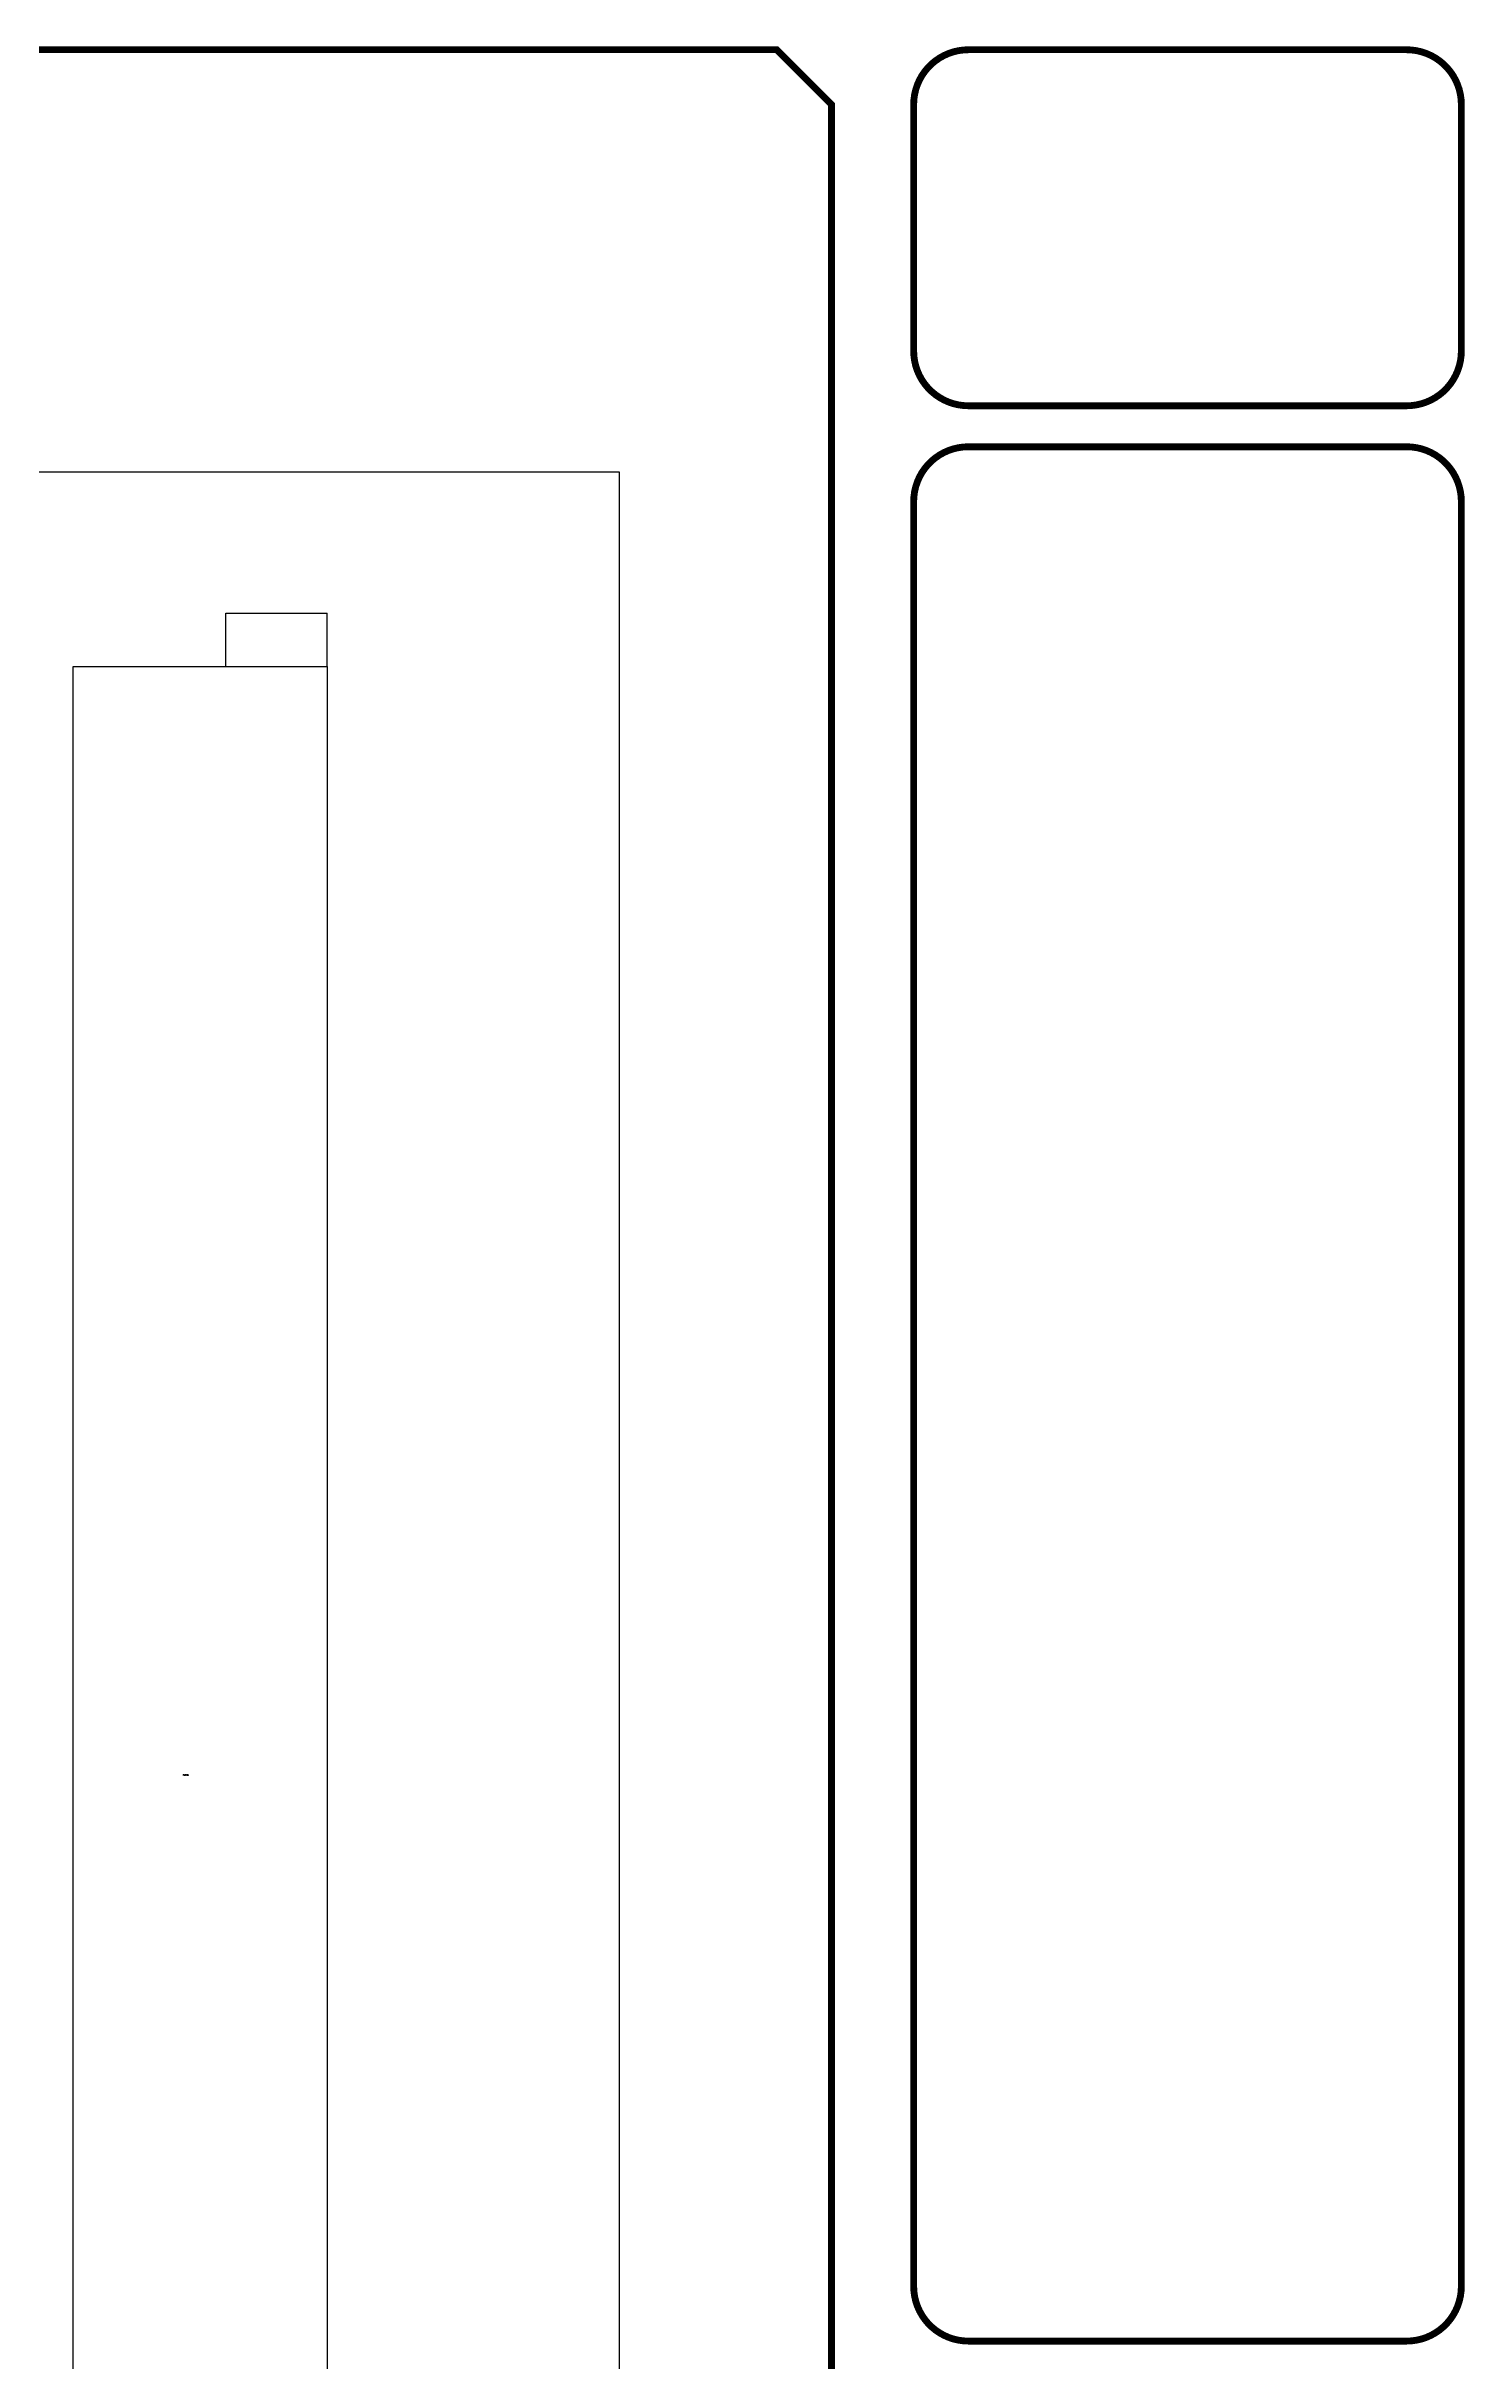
# Model space of a CAD drawing. Header units: inches. Extents: x 0 to 33.5, y 0 to 22.4.
# Drawn here: x 27.01 to 33.48, y 11.88 to 22.44 of the extents above; entities that cross this region are included whole.
import ezdxf
from ezdxf.enums import TextEntityAlignment as Align

# ---------------------------------------------------------------- set-up
doc = ezdxf.new("R2010")
doc.units = ezdxf.units.IN
doc.header["$MEASUREMENT"] = 0
for name, color, linetype in [('PSYMS', 7, 'Continuous'), ('PTAG', 150, 'Continuous'), ('SYMS', 7, 'Continuous'), ('TITLE', 7, 'Continuous')]:
    doc.layers.add(name, color=color, linetype=linetype)
doc.styles.add('ITALIC', font='ITALIC')
doc.styles.add('SIMPLEX', font='SIMPLEX')
doc.styles.get("Standard").update_dxf_attribs({"font": 'arial.ttf'})
doc.styles.add('WD', font='romans.shx')

# ---------------------------------------------------------------- blocks, each defined once
blk = doc.blocks.new('NO_NUM_acade_title')
at = {"layer": 'TITLE'}
blk.add_line((30.594, 22.177), (30.594, 20.781), dxfattribs=at)
at = {"layer": 'TITLE', "const_width": 0.0312}
blk.add_lwpolyline([(30.594, 0.281), (30.594, 22.177), (30.344, 22.427), (0.281, 22.427), (0.031, 22.177), (0.031, 0.281), (0.281, 0.031), (30.344, 0.031)], close=True, dxfattribs=at)
for points in [[(31.219, 22.427, 0.414214), (30.969, 22.177, 0.414214)], [(33.469, 22.177, 0.414214), (33.219, 22.427, 0.414214)], [(30.969, 21.052, 0.414214), (31.219, 20.802, 0.414214)], [(33.219, 20.802, 0.414214), (33.469, 21.052, 0.414214)], [(31.219, 20.615, 0.414214), (30.969, 20.365, 0.414214)], [(33.469, 20.365, 0.414214), (33.219, 20.615, 0.414214)], [(30.969, 12.219, 0.414214), (31.219, 11.969, 0.414214)], [(33.219, 11.969, 0.414214), (33.469, 12.219, 0.414214)]]:
    blk.add_lwpolyline(points, format="xyb", dxfattribs=at)
for points in [[(33.219, 22.427), (31.219, 22.427)], [(30.969, 22.177), (30.969, 21.052)], [(33.469, 22.177), (33.469, 21.052)], [(33.219, 20.802), (31.219, 20.802)], [(33.219, 20.615), (31.219, 20.615)], [(30.969, 20.365), (30.969, 12.219)], [(33.469, 20.365), (33.469, 12.219)], [(31.219, 11.969), (33.219, 11.969)]]:
    blk.add_lwpolyline(points, dxfattribs=at)
at = {"layer": 'TITLE', "color": 1, "style": 'ITALIC'}
for tag, height, p in [('TITLE#1', 0.125, (32.156, 3.406)), ('TITLE#2', 0.125, (32.156, 3.204)), ('TITLE#3', 0.125, (32.156, 3.001)), ('TITLE#4', 0.125, (32.156, 2.799)), ('DWG#', 0.2, (32.156, 0.826))]:
    blk.add_attdef(tag, text='', height=height, dxfattribs=at).set_placement(p, align=Align.CENTER)
at = {"layer": 'TITLE', "color": 1, "style": 'SIMPLEX'}
blk.add_attdef('CAD#', (30.826, 1.958), '', height=0.0938, rotation=90, dxfattribs=at)
at = {"layer": 'TITLE', "color": 1}
for tag, p, height, style in [('ENGINEER', (31.237, 1.958), 0.0938, 'ITALIC'), ('CHKDBY', (32.424, 1.958), 0.0938, 'ITALIC'), ('JOB#', (31.464, 1.644), 0.0938, 'SIMPLEX'), ('DRAWNBY', (32.494, 1.644), 0.0938, 'ITALIC'), ('SCALE', (31.353, 1.344), 0.0938, 'SIMPLEX'), ('DATE', (32.408, 1.344), 0.0938, 'SIMPLEX'), ('SHTS', (32.532, 0.25), 0.2, 'ITALIC')]:
    blk.add_attdef(tag, p, '', height=height, dxfattribs=dict(at, style=style))
at = {"layer": 'TITLE', "color": 1, "style": 'ITALIC'}
blk.add_attdef('SH#', text='', height=0.2, dxfattribs=at).set_placement((31.881, 0.25), align=Align.RIGHT)
at = {"layer": 'TITLE', "color": 7, "flags": 9}
blk.add_attdef('WD_TB', (31.219, 0.031), '', height=0.125, dxfattribs=at)
blk = doc.blocks.new('1771-IOsimple')
for p, q in [((0.8295, 10.6055), (1.2915, 10.6055)), ((0.8295, 10.3625), (0.8295, 10.6055)), ((1.2915, 10.3625), (1.2915, 10.6055)), ((0.1315, 10.3625), (1.2915, 10.3625)), ((0.1315, 0.7625), (0.1315, 10.3625)), ((1.2915, 10.3625), (1.2915, 0.7625))]:
    blk.add_line(p, q)

msp = doc.modelspace()

# ---------------------------------------------------------------- linework, layer by layer
at = {"layer": 'SYMS'}
msp.add_lwpolyline([(12.75, 20.5), (29.625, 20.5), (29.625, 8.75), (12.75, 8.75)], close=True, dxfattribs=at)

# ---------------------------------------------------------------- block references
msp.add_blockref('NO_NUM_acade_title', (0, 0))
at = {"layer": 'PSYMS'}
ref = msp.add_blockref('1771-IOsimple', (27, 9.25), dxfattribs=at)
ref.add_attrib('P_TAG1', 'PLC128', dxfattribs={"layer": 'PTAG', "height": 0.00492, "style": 'WD', "flags": 8}).set_placement((27.646, 14.553), align=Align.MIDDLE_CENTER)

doc.saveas('drawing.dxf')
